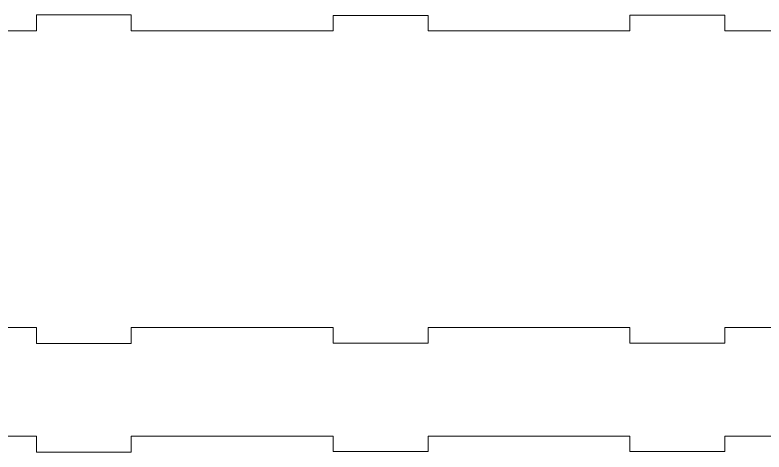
# Model space of a CAD drawing. Header units: millimetres. Extents: x -194 to 181, y 29 to 502.
# Drawn here: x -66.6 to 59.6, y 428.3 to 502 of the extents above; entities that cross this region are included whole.
import ezdxf

# ---------------------------------------------------------------- set-up
doc = ezdxf.new("R2010")
doc.units = ezdxf.units.MM
doc.header["$MEASUREMENT"] = 0
doc.layers.add('Layer 1', color=7, linetype='Continuous')

msp = doc.modelspace()

# ---------------------------------------------------------------- linework, layer by layer
at = {"layer": 'Layer 1', "color": 250, "lineweight": 18}
for points in [[(-62.9867, 499.3054), (-62.9867, 499.3054), (-62.9867, 502.0054), (-62.9867, 502.0054), (-62.9867, 502.0054), (-62.9867, 502.0054), (-46.9867, 502.0054), (-46.9867, 502.0054), (-46.9867, 502.0054), (-46.9867, 502.0054), (-46.9867, 499.3054), (-46.9867, 499.3054)], [(-12.984, 499.3054), (-12.984, 499.3054), (-12.984, 501.9376), (-12.984, 501.9376), (-12.984, 501.9376), (-12.984, 501.9376), (3.016, 501.9376), (3.016, 501.9376), (3.016, 501.9376), (3.016, 501.9376), (3.016, 499.3054), (3.016, 499.3054)], [(37.0187, 499.3054), (37.0187, 499.3054), (37.0187, 501.9707), (37.0187, 501.9707), (37.0187, 501.9707), (37.0187, 501.9707), (53.0187, 501.9707), (53.0187, 501.9707), (53.0187, 501.9707), (53.0187, 501.9707), (53.0187, 499.3054), (53.0187, 499.3054)], [(-46.9867, 449.3054), (-46.9867, 449.3054), (-46.9867, 446.6054), (-46.9867, 446.6054), (-46.9867, 446.6054), (-46.9867, 446.6054), (-62.9867, 446.6054), (-62.9867, 446.6054), (-62.9867, 446.6054), (-62.9867, 446.6054), (-62.9867, 449.3054), (-62.9867, 449.3054)], [(3.016, 449.3054), (3.016, 449.3054), (3.016, 446.6707), (3.016, 446.6707), (3.016, 446.6707), (3.016, 446.6707), (-12.984, 446.6707), (-12.984, 446.6707), (-12.984, 446.6707), (-12.984, 446.6707), (-12.984, 449.3054), (-12.984, 449.3054)], [(53.0187, 449.3054), (53.0187, 449.3054), (53.0187, 446.6707), (53.0187, 446.6707), (53.0187, 446.6707), (53.0187, 446.6707), (37.0187, 446.6707), (37.0187, 446.6707), (37.0187, 446.6707), (37.0187, 446.6707), (37.0187, 449.3054), (37.0187, 449.3054)], [(-46.9867, 430.9954), (-46.9867, 430.9954), (-46.9867, 428.2954), (-46.9867, 428.2954), (-46.9867, 428.2954), (-46.9867, 428.2954), (-62.9867, 428.2954), (-62.9867, 428.2954), (-62.9867, 428.2954), (-62.9867, 428.2954), (-62.9867, 430.9954), (-62.9867, 430.9954)], [(3.016, 430.9954), (3.016, 430.9954), (3.016, 428.3607), (3.016, 428.3607), (3.016, 428.3607), (3.016, 428.3607), (-12.984, 428.3607), (-12.984, 428.3607), (-12.984, 428.3607), (-12.984, 428.3607), (-12.984, 430.9954), (-12.984, 430.9954)], [(53.0187, 430.9954), (53.0187, 430.9954), (53.0187, 428.3607), (53.0187, 428.3607), (53.0187, 428.3607), (53.0187, 428.3607), (37.0187, 428.3607), (37.0187, 428.3607), (37.0187, 428.3607), (37.0187, 428.3607), (37.0187, 430.9954), (37.0187, 430.9954)]]:
    msp.add_open_spline(points, degree=3, knots=[0, 0, 0, 0, 0.25, 0.25, 0.25, 0.25, 0.5, 0.5, 0.5, 0.5, 1, 1, 1, 1], dxfattribs=at)
for points in [[(-62.9867, 499.3054), (-62.9867, 499.3054), (-96.9894, 499.3054), (-96.9894, 499.3054)], [(-12.984, 499.3054), (-12.984, 499.3054), (-46.9867, 499.3054), (-46.9867, 499.3054)], [(37.0187, 499.3054), (37.0187, 499.3054), (3.016, 499.3054), (3.016, 499.3054)], [(87.0322, 499.3054), (87.0322, 499.3054), (53.0187, 499.3054), (53.0187, 499.3054)], [(-96.9894, 449.3054), (-96.9894, 449.3054), (-62.9867, 449.3054), (-62.9867, 449.3054)], [(-46.9867, 449.3054), (-46.9867, 449.3054), (-12.984, 449.3054), (-12.984, 449.3054)], [(3.016, 449.3054), (3.016, 449.3054), (37.0187, 449.3054), (37.0187, 449.3054)], [(53.0187, 449.3054), (53.0187, 449.3054), (87.0322, 449.3054), (87.0322, 449.3054)], [(-96.9894, 430.9954), (-96.9894, 430.9954), (-62.9867, 430.9954), (-62.9867, 430.9954)], [(-46.9867, 430.9954), (-46.9867, 430.9954), (-12.984, 430.9954), (-12.984, 430.9954)], [(3.016, 430.9954), (3.016, 430.9954), (37.0187, 430.9954), (37.0187, 430.9954)], [(53.0187, 430.9954), (53.0187, 430.9954), (87.0322, 430.9954), (87.0322, 430.9954)]]:
    msp.add_open_spline(points, degree=3, dxfattribs=at)

doc.saveas('drawing.dxf')
